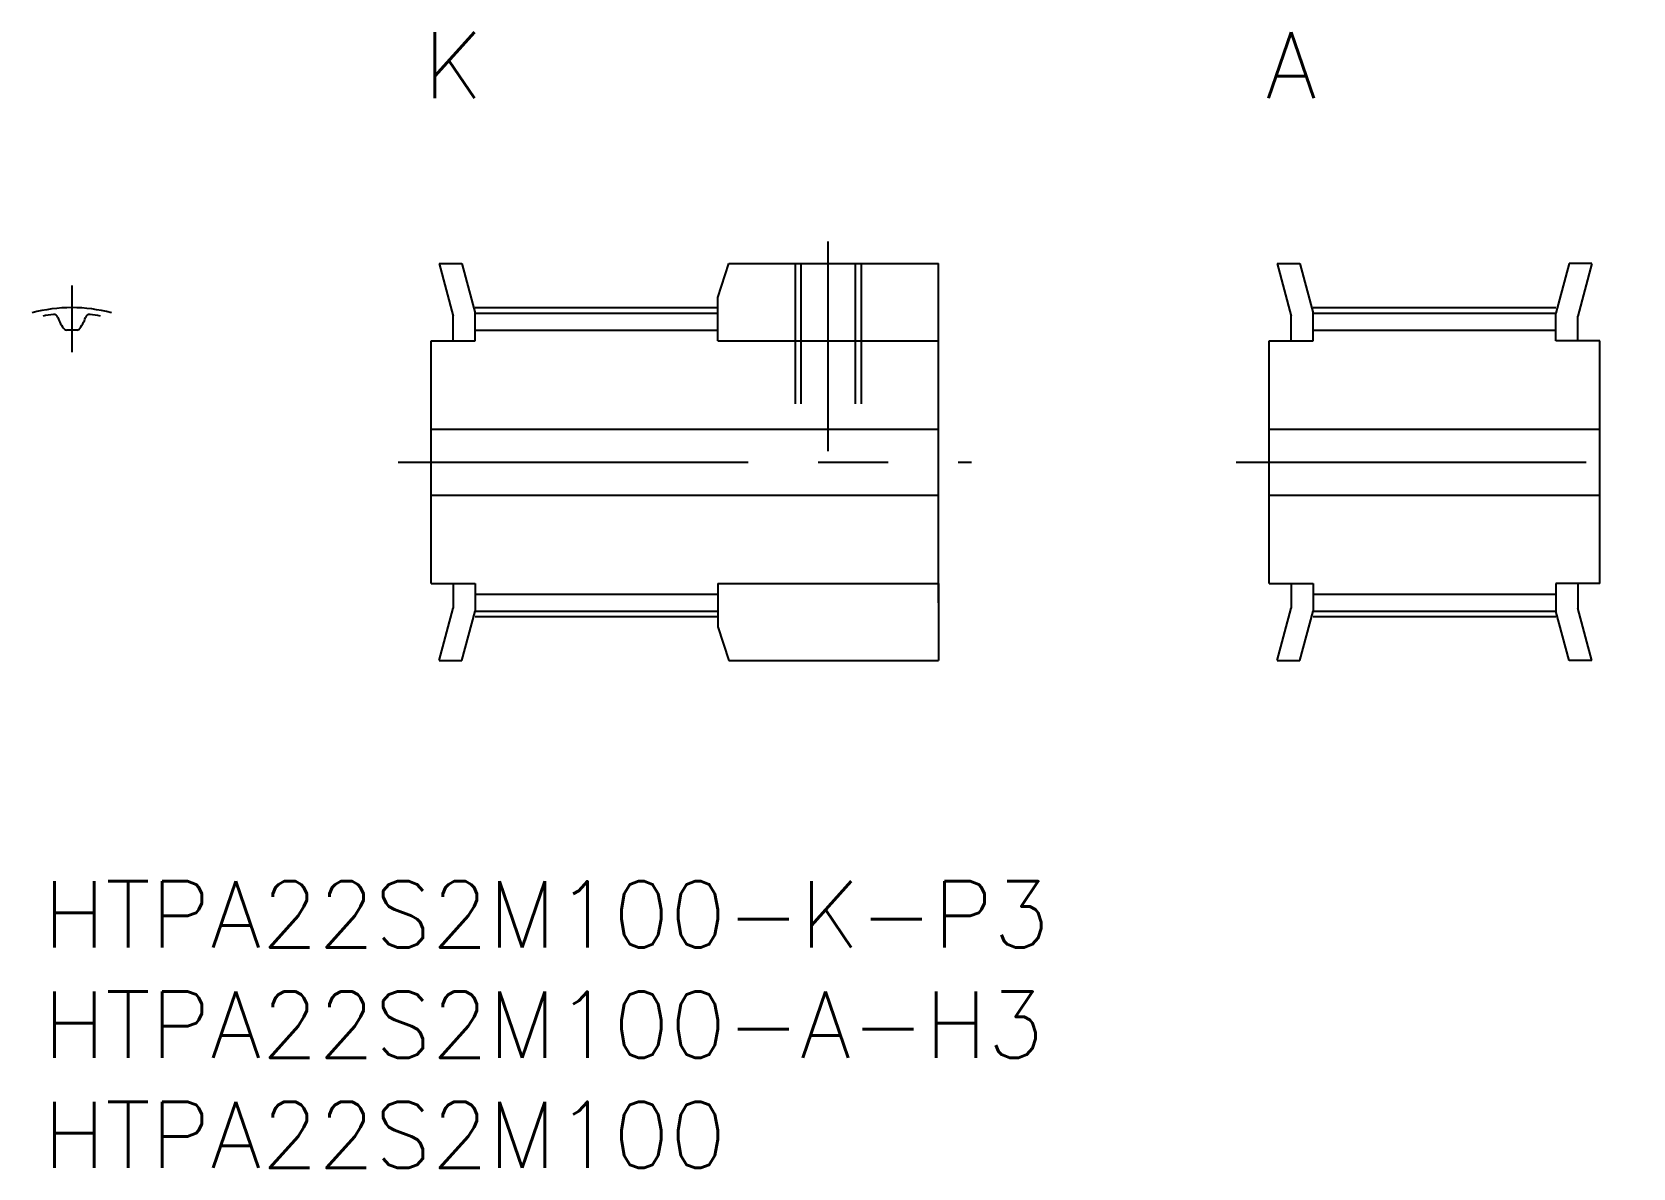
# Model space of a CAD drawing. Extents: x -0.5 to 72.1, y -13 to 38.5.
import ezdxf
from ezdxf.enums import TextEntityAlignment as Align

# ---------------------------------------------------------------- set-up
doc = ezdxf.new("R2010")
doc.units = 0
doc.header["$LTSCALE"] = 0.5
doc.linetypes.add('CENTER', pattern=[50.8, 31.75, -6.35, 6.35, -6.35])
doc.linetypes.add('DASHED', pattern=[19.05, 12.7, -6.35])
for name, color, linetype in [('MSM_CENTER', 1, 'CENTER'), ('MSM_CONTINUOUS', 7, 'CONTINUOUS'), ('MSM_DASHED', 4, 'DASHED'), ('MSM_PART_NUMBER', 7, 'CONTINUOUS')]:
    doc.layers.add(name, color=color, linetype=linetype)
doc.styles.add('MISUMI', font='txt.shx')
doc.styles.get("Standard").update_dxf_attribs({"font": 'txt.shx', "height": 1, "bigfont": 'bigfont.shx'})

# ---------------------------------------------------------------- blocks, each defined once
blk = doc.blocks.new('*U11')
at = {"layer": 'MSM_PART_NUMBER'}
blk.add_text('HTPA22S2M100-K-P3', height=3, dxfattribs=at).set_placement((0, -3))
blk = doc.blocks.new('*U12')
at = {"layer": 'MSM_PART_NUMBER'}
blk.add_text('HTPA22S2M100-A-H3', height=3, dxfattribs=at).set_placement((0, -8))
blk = doc.blocks.new('*U13')
at = {"layer": 'MSM_PART_NUMBER'}
blk.add_text('HTPA22S2M100', height=3, dxfattribs=at).set_placement((0, -13))

msp = doc.modelspace()

# ---------------------------------------------------------------- linework, layer by layer
at = {"layer": 'MSM_CENTER'}
for p, q in [((35.6, 19.5), (35.6, 29)), ((1.3, 27.004), (1.3, 23.99)), ((19.6, 26.005), (30.6, 26.005)), ((57.6, 26.005), (68.6, 26.005)), ((16.1, 19), (42.1, 19)), ((54.1, 19), (72.1, 19)), ((19.6, 11.995), (30.6, 11.995)), ((57.6, 11.995), (68.6, 11.995))]:
    msp.add_line(p, q, dxfattribs=at)
msp.add_arc((1.3, 19), 7.004, 75.10811, 104.89189, dxfattribs=at)
at = {"layer": 'MSM_CONTINUOUS'}
for p, q in [((17.962, 28), (18.997, 28)), ((17.962, 28), (18.6, 25.618)), ((18.997, 28), (19.6, 25.75)), ((30.6, 26.461), (31.1, 28)), ((31.1, 28), (40.6, 28)), ((40.6, 12.625), (40.6, 28)), ((55.962, 28), (56.997, 28)), ((55.962, 28), (56.6, 25.618)), ((56.997, 28), (57.6, 25.75)), ((69.203, 28), (68.6, 25.75)), ((70.238, 28), (69.203, 28)), ((70.238, 28), (69.6, 25.618)), ((30.6, 24.5), (30.6, 26.461)), ((18.6, 24.5), (18.6, 25.618)), ((19.6, 25.75), (30.6, 25.75)), ((19.6, 24.5), (19.6, 25.75)), ((56.6, 24.5), (56.6, 25.618)), ((57.6, 25.75), (68.6, 25.75)), ((57.6, 24.5), (57.6, 25.75)), ((68.6, 24.5), (68.6, 25.75)), ((69.6, 24.5), (69.6, 25.618)), ((19.6, 24.99), (30.6, 24.99)), ((57.6, 24.99), (68.6, 24.99)), ((17.6, 13.5), (17.6, 24.5)), ((17.6, 24.5), (19.6, 24.5)), ((30.6, 24.5), (40.6, 24.5)), ((55.6, 13.5), (55.6, 24.5)), ((55.6, 24.5), (57.6, 24.5)), ((70.6, 24.5), (68.6, 24.5)), ((70.6, 13.5), (70.6, 24.5)), ((17.6, 20.5), (40.6, 20.5)), ((55.6, 20.5), (70.6, 20.5)), ((17.6, 17.5), (40.6, 17.5)), ((55.6, 17.5), (70.6, 17.5)), ((17.6, 13.5), (19.6, 13.5)), ((18.6, 13.5), (18.6, 12.382)), ((19.6, 13.5), (19.6, 12.25)), ((30.6, 13.5), (40.6, 13.5)), ((30.6, 13.5), (30.6, 11.539)), ((40.6, 13.5), (40.6, 10)), ((55.6, 13.5), (57.6, 13.5)), ((56.6, 13.5), (56.6, 12.382)), ((57.6, 13.5), (57.6, 12.25)), ((70.6, 13.5), (68.6, 13.5)), ((68.6, 13.5), (68.6, 12.25)), ((69.6, 13.5), (69.6, 12.382)), ((17.962, 10), (18.6, 12.382)), ((19.6, 13.01), (30.6, 13.01)), ((55.962, 10), (56.6, 12.382)), ((57.6, 13.01), (68.6, 13.01)), ((70.238, 10), (69.6, 12.382)), ((18.997, 10), (19.6, 12.25)), ((19.6, 12.25), (30.6, 12.25)), ((40.6, 11.75), (40.6, 11.75)), ((56.997, 10), (57.6, 12.25)), ((57.6, 12.25), (68.6, 12.25)), ((69.203, 10), (68.6, 12.25)), ((30.6, 11.539), (31.1, 10)), ((17.962, 10), (18.997, 10)), ((31.1, 10), (40.6, 10)), ((55.962, 10), (56.997, 10)), ((70.238, 10), (69.203, 10))]:
    msp.add_line(p, q, dxfattribs=at)
for centre, radius, start, end in [((1.3, 19), 6.75, 97.07442, 101.10412), ((0.492, 25.51), 0.19, 15.77786, 97.07442), ((1.95, 25.922), 1.325, 195.77786, 223.09368), ((0.65, 25.922), 1.325, 316.90632, 344.22214), ((2.108, 25.51), 0.19, 82.92558, 164.22214), ((1.3, 19), 6.75, 78.89588, 82.92558), ((1.055, 25.085), 0.1, 223.09368, 272.3013), ((1.3, 19), 5.99, 87.6987, 92.3013), ((1.545, 25.085), 0.1, 267.6987, 316.90632)]:
    msp.add_arc(centre, radius, start, end, dxfattribs=at)
at = {"layer": 'MSM_DASHED'}
for p, q in [((34.1, 28), (34.1, 20.5)), ((34.37, 28), (34.37, 20.5)), ((36.829, 28), (36.829, 20.5)), ((37.1, 28), (37.1, 20.5))]:
    msp.add_line(p, q, dxfattribs=at)

# ---------------------------------------------------------------- block references
at = {"layer": 'MSM_CONTINUOUS'}
for name in ['*U11', '*U12', '*U13']:
    msp.add_blockref(name, (0, 0), dxfattribs=at)

# ---------------------------------------------------------------- texts
at = {"layer": 'MSM_PART_NUMBER', "style": 'MISUMI'}
for s, p in [('K', (18.6, 37)), ('A', (56.6, 37))]:
    msp.add_text(s, height=3, dxfattribs=at).set_placement(p, align=Align.MIDDLE_CENTER)

doc.saveas('drawing.dxf')
